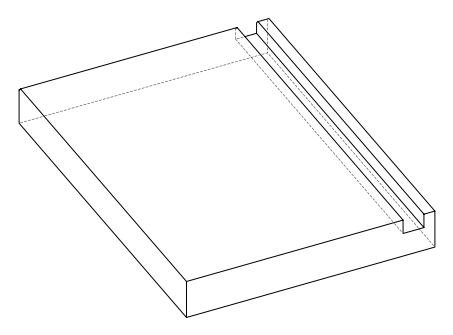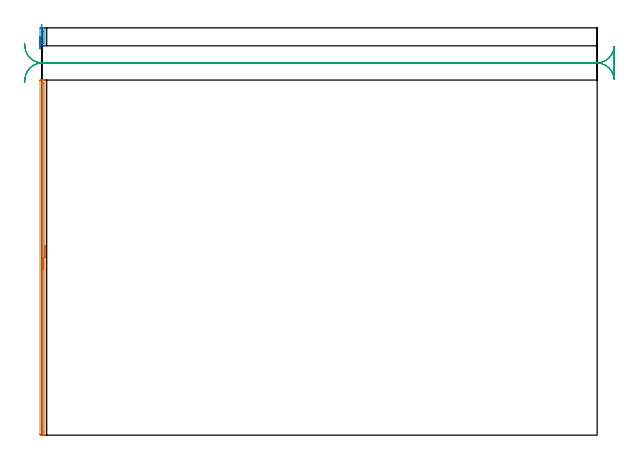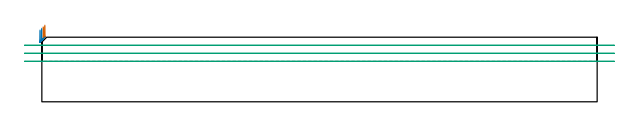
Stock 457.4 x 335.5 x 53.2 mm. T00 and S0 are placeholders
(PLAN: 3 operations, 1 tool changes, 11.5 min)
(1 AREA_MILL | FG_CHAMFER_SURFACE | UGT0205_001 | 4.84 min | 2364 mm3)
(2 AREA_MILL_1 | FG_CHAMFER_SURFACE_1 | UGT0205_001 | 0.4 min | 141 mm3)
(3 MILL_RECTANGULAR_SLOT | SLOT_RECTANGULAR | UGT0201_006 | Follow Part, ap 7, ae 75% | 6.24 min | 255380 mm3)
(TOOL UGT0205_001 | Chamfer Mill 20 x 3 x 45 deg. | D20 FL50 Z2)
(TOOL UGT0201_006 | End Mill 28 mm | D28 FL25 Z2)
(OP 1 AREA_MILL)
G17 G21 G94 G90
T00 M6
G54
G17 G0 G90 X2.5 Y156.25 S1061 M3
G43 Z63.2 H0
G94 G1 Y156.212 Z62.328 F250.
Y156.098 Z61.463
Y155.909 Z60.612
Y155.647 Z59.78
Y155.313 Z58.974
Y154.91 Z58.2
Y154.441 Z57.464
Y153.91 Z56.772
Y153.321 Z56.129
Y152.678 Z55.54
Y151.986 Z55.008
Y151.25 Z54.54
Y150.476 Z54.137
Y149.67 Z53.803
Y148.838 Z53.541
Y147.986 Z53.352
Y147.122 Z53.238
Y146.25 Z53.2
Y0.173
X2.497 Y0.01 Z53.188
X2.399 Y0.002 Z53.091
X2.296 Y0. Z52.996
X2.039 Z52.738
X1.368 Z52.063
X0.165 Z50.861
X-0.368 Z50.326
X-0.97 Z49.725
X-1.111 Z49.584
X-1.236 Y0.002 Z49.459
X-1.493 Y0.01 Z49.202
X-1.498 Y0.349 Z49.2
X-1.5 Y0.619
Y0.891
Y291.881
X-1.498 Y292.15
X-1.493 Y292.49 Z49.202
X-1.236 Y292.5 Z49.459
X-0.97 Z49.725
X-0.368 Z50.326
X0.165 Z50.861
X0.5 Z51.196
X1.033 Z51.729
X1.368 Z52.063
X2.039 Z52.738
X2.296 Z52.996
X2.399 Y292.498 Z53.091
X2.497 Y292.49 Z53.188
X2.5 Y292.327 Z53.2
Y146.25
X1.086 Z51.786
X1.085 Y2.697 Z51.785
X1.084 Y2.406 Z51.784
X1.081 Y2.105 Z51.781
X1.079 Y2.032 Z51.779
X1.07 Y2.01 Z51.77
X1.026 Y2.007 Z51.726
X0.893 Y2.002 Z51.593
X0.5 Y2.001 Z51.2
X0.024 Y2.003 Z50.724
X-0.064 Y2.01 Z50.636
X-0.079 Y2.013 Z50.621
X-0.081 Y2.042 Z50.619
X-0.084 Y2.114 Z50.616
X-0.085 Y2.406 Z50.615
X-0.086 Y3.009 Z50.614
X-0.085 Y289.803 Z50.615
X-0.084 Y290.094 Z50.616
X-0.081 Y290.395 Z50.619
X-0.079 Y290.468 Z50.621
X-0.07 Y290.49 Z50.63
X-0.026 Y290.493 Z50.674
X0.107 Y290.498 Z50.807
X0.5 Y290.499 Z51.2
X0.976 Y290.497 Z51.676
X1.064 Y290.49 Z51.764
X1.079 Y290.487 Z51.779
X1.081 Y290.458 Z51.781
X1.084 Y290.386 Z51.784
X1.085 Y290.094 Z51.785
X1.086 Y289.491 Z51.786
Y146.25
Y145.378 Z51.824
Y144.513 Z51.938
Y143.662 Z52.127
Y142.83 Z52.389
Y142.024 Z52.723
Y141.25 Z53.126
Y140.514 Z53.594
Y139.822 Z54.125
Y139.179 Z54.715
Y138.59 Z55.358
Y138.058 Z56.05
Y137.59 Z56.786
Y137.187 Z57.56
Y136.853 Z58.366
Y136.591 Z59.198
Y136.402 Z60.049
Y136.288 Z60.914
Y136.25 Z61.786
G0 Z63.2
M5
M2
(OP 2 AREA_MILL_1)
G17 G21 G94 G90
T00 M6
G54
G17 G0 G90 X-1.5 Y318.1 S1061 M3
G43 Z63.2 H0
Z59.2
G94 G1 Y318.138 Z58.328 F250.
Y318.252 Z57.464
Y318.441 Z56.612
Y318.703 Z55.78
Y319.037 Z54.974
Y319.44 Z54.2
Y319.908 Z53.464
Y320.44 Z52.772
Y321.029 Z52.129
Y321.672 Z51.54
Y322.364 Z51.008
Y323.1 Z50.54
Y323.874 Z50.137
Y324.68 Z49.803
Y325.512 Z49.541
Y326.364 Z49.352
Y327.228 Z49.238
Y328.1 Z49.2
X-1.499 Y335.247 Z49.201
X-1.493 Y335.49 Z49.207
X-1.236 Y335.5 Z49.464
X2.236 Z52.935
X2.268 Z52.967
X2.493 Y335.49 Z53.193
X2.5 Y335.114 Z53.2
Y321.086
X2.493 Y320.71 Z53.193
X2.268 Y320.7 Z52.967
X-1.132 Z49.568
X-1.236 Y320.701 Z49.464
X-1.493 Y320.71 Z49.207
X-1.499 Y320.953 Z49.201
X-1.5 Y328.1 Z49.2
X-0.086 Z50.614
X-0.085 Y333.435 Z50.615
X-0.083 Y333.47 Z50.617
X-0.08 Y333.482 Z50.62
X-0.051 Y333.49 Z50.649
X0.224 Y333.498 Z50.924
X0.362 Y333.5 Z51.062
X0.5 Z51.2
X0.638 Y333.499 Z51.338
X0.914 Y333.494 Z51.614
X1.079 Y333.487 Z51.779
X1.082 Y333.445 Z51.782
X1.084 Y333.361 Z51.784
X1.086 Y332.769 Z51.786
X1.085 Y322.765 Z51.785
X1.083 Y322.73 Z51.783
X1.08 Y322.718 Z51.78
X1.051 Y322.71 Z51.751
X0.776 Y322.702 Z51.476
X0.638 Y322.7 Z51.338
X0.5 Z51.2
X0.362 Y322.701 Z51.062
X0.086 Y322.706 Z50.786
X-0.079 Y322.713 Z50.621
X-0.082 Y322.755 Z50.618
X-0.084 Y322.839 Z50.616
X-0.086 Y323.431 Z50.614
Y328.1
Y328.972 Z50.652
Y329.837 Z50.766
Y330.688 Z50.955
Y331.52 Z51.217
Y332.326 Z51.551
Y333.1 Z51.954
Y333.836 Z52.423
Y334.528 Z52.954
Y335.171 Z53.543
Y335.76 Z54.186
Y336.292 Z54.878
Y336.76 Z55.614
Y337.163 Z56.388
Y337.497 Z57.194
Y337.759 Z58.026
Y337.948 Z58.878
Y338.062 Z59.743
Y338.1 Z60.614
G0 Z63.2
M5
M2
(OP 3 MILL_RECTANGULAR_SLOT)
G17 G21 G94 G90
T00 M6
G54
G17 G0 G90 X-14.166 Y290.422 S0 M3
G43 Z63.2 H0
Z46.6
G94 G1 X-13.97 Y293.416 F250.
G2 X0. Y306.5 R14. F500.
G1 X457.4
G2 X471.37 Y293.416 R14.
G1 X471.4
Y319.784
X471.37
G2 X457.4 Y306.7 R14.
G1 X0.
G2 X-13.97 Y319.784 R14.
G1 X-14.166 Y322.778 F250.
G0 Y290.422 Z40.
G1 X-13.97 Y293.416
G2 X0. Y306.5 R14. F500.
G1 X457.4
G2 X471.37 Y293.416 R14.
G1 X471.4
Y319.784
X471.37
G2 X457.4 Y306.7 R14.
G1 X0.
G2 X-13.97 Y319.784 R14.
G1 X-14.166 Y322.778 F250.
G0 Y290.422 Z33.4
G1 X-13.97 Y293.416
G2 X0. Y306.5 R14. F500.
G1 X457.4
G2 X471.37 Y293.416 R14.
G1 X471.4
Y319.784
X471.37
G2 X457.4 Y306.7 R14.
G1 X0.
G2 X-13.97 Y319.784 R14.
G1 X-14.166 Y322.778 F250.
G0 Z63.2
M5
M2
